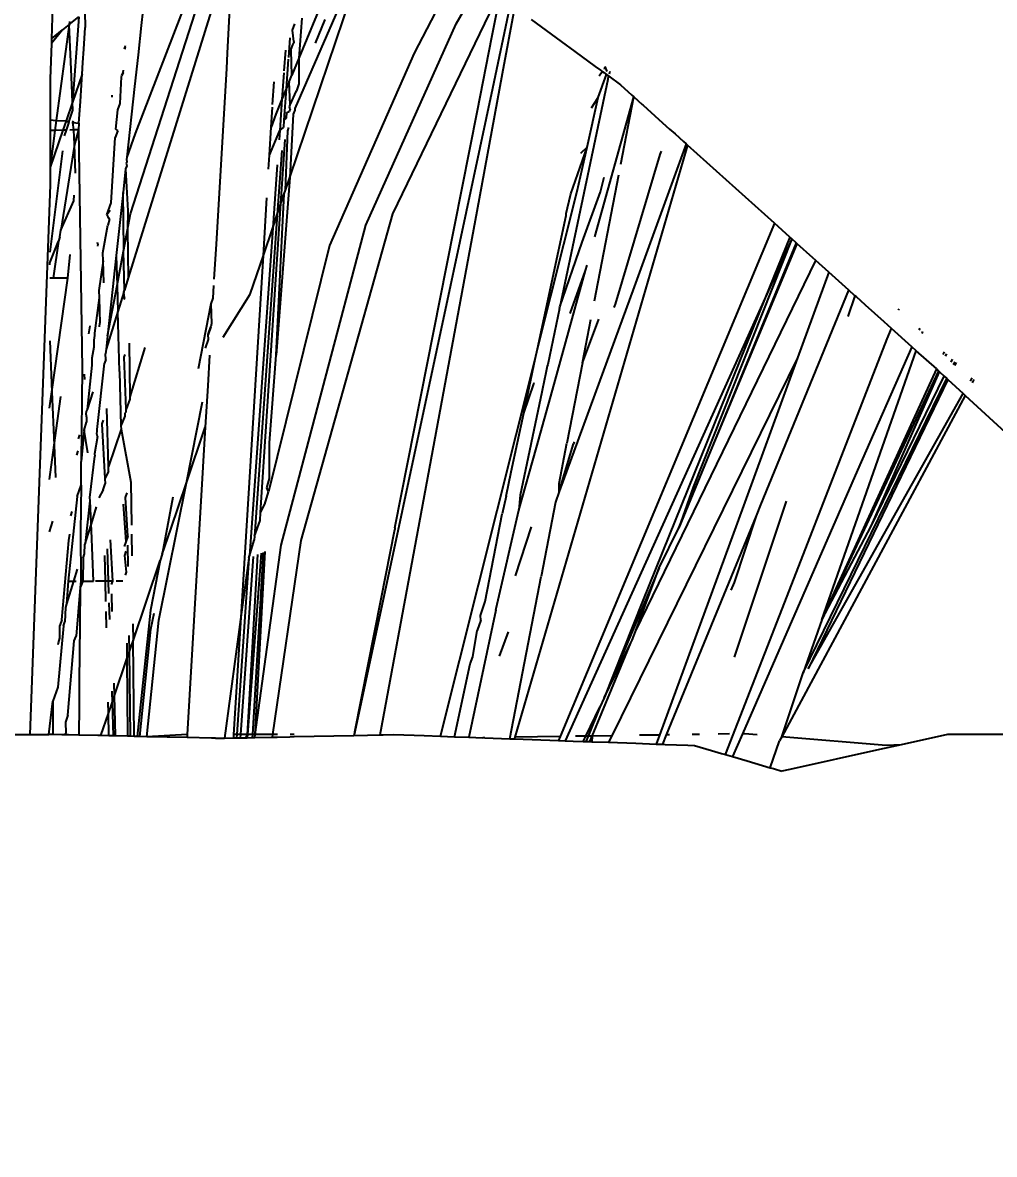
# Model space of a CAD drawing. Header units: inches. Extents: x 3324238 to 135265466, y -1036581 to 20094598.
# Drawn here: x 3355536.093 to 3355536.917, y -520118.324 to -520117.364 of the extents above; entities that cross this region are included whole.
import ezdxf

# ---------------------------------------------------------------- set-up
doc = ezdxf.new("R2010")
doc.units = ezdxf.units.IN
doc.header["$MEASUREMENT"] = 0
doc.header["$PDMODE"] = 3
doc.layers.add('dim05', color=1, linetype='Continuous', lineweight=13)
doc.styles.add('The Thakors 3 inches', font='arial.ttf', dxfattribs={"height": 3})
doc.dimstyles.new('The Thakors 3 inches', dxfattribs={"dimtxt": 3, "dimasz": 1, "dimexe": 0.179993, "dimexo": 0.0625, "dimgap": 0.089996, "dimtad": 0, "dimzin": 0, "dimdsep": 46, "dimlunit": 4, "dimtxsty": 'The Thakors 3 inches', "dimblk": 'ARCHTICK', "dimcen": 0.089996, "dimclrd": 5, "dimclre": 5, "dimclrt": 1, "dimadec": 0, "dimazin": 0, "dimtfac": 0.799988, "dimtofl": 0, "dimtmove": 1, "dimatfit": 3, "dimfxl": 1, "dimtolj": 1, "dimtzin": 0, "dimlwd": 5, "dimlwe": 13, "dimarcsym": 0})

# ---------------------------------------------------------------- blocks, each defined once
blk = doc.blocks.new('_ArchTick')
at = {"color": 0, "linetype": 'ByBlock', "const_width": 0.15}
blk.add_lwpolyline([(-0.5, -0.5), (0.5, 0.5)], dxfattribs=at)
blk = doc.blocks.new('*D189')
at = {"layer": 'Defpoints', "color": 0, "lineweight": 30, "ltscale": 4, "transparency": 16777216}
for p in [(3355520.23034, -520055.7792), (3355557.1413, -520055.7792, 0), (3355556.81506, -520121.80013, 0)]:
    blk.add_point(p, dxfattribs=at)
at = {"layer": 'dim05', "color": 5, "lineweight": 13, "ltscale": 4, "transparency": 16777216}
for p, q in [((3355557.0788, -520055.7792), (3355520.05035, -520055.7792)), ((3355556.75256, -520121.80013), (3355520.05035, -520121.80013))]:
    blk.add_line(p, q, dxfattribs=at)
at = {"layer": 'dim05', "color": 152, "lineweight": 5, "ltscale": 4, "transparency": 16777216}
for p, q in [((3355520.23034, -520055.7792), (3355520.23034, -520084.71229)), ((3355520.23034, -520121.80013), (3355520.23034, -520092.86704))]:
    blk.add_line(p, q, dxfattribs=at)
for p, rotation in [((3355520.23034, -520055.7792), 90), ((3355520.23034, -520121.80013), 270)]:
    blk.add_blockref('_ArchTick', p, dxfattribs=dict(at, rotation=rotation))
at = {"layer": 'dim05', "color": 1, "lineweight": 5, "ltscale": 4, "transparency": 16777216, "insert": (3355520.23034, -520088.78967), "char_height": 3, "attachment_point": 5, "rotation": 90, "style": 'The Thakors 3 inches'}
blk.add_mtext('\\A1;5\'-6"', dxfattribs=at)

msp = doc.modelspace()

# ---------------------------------------------------------------- linework, layer by layer
for p, q in [((3355536.122, -520117.21848, 0), (3355536.11703, -520117.37796, 0)), ((3355536.26933, -520117.24712, 0), (3355536.18791, -520117.45813, 0)), ((3355536.36255, -520117.30777, 0), (3355536.32672, -520117.39446, 0)), ((3355536.26309, -520117.31995, 0), (3355536.18206, -520117.58069, 0)), ((3355536.26948, -520117.32079, 0), (3355536.26607, -520117.39, 0)), ((3355536.46274, -520117.31672, 0), (3355536.42454, -520117.39006, 0)), ((3355536.46025, -520117.36528, 0), (3355536.48043, -520117.32969, 0)), ((3355536.19651, -520117.33516, 0), (3355536.1931, -520117.3665, 0)), ((3355536.31904, -520117.49565, 0), (3355536.37287, -520117.33648, 0)), ((3355536.36453, -520117.34189, 0), (3355536.32349, -520117.43702, 0)), ((3355536.18406, -520117.52642, 0), (3355536.24124, -520117.34803, 0)), ((3355536.49238, -520117.34803, 0), (3355536.40625, -520117.52642, 0)), ((3355536.50545, -520117.35158, 0), (3355536.49088, -520117.42009, 0)), ((3355536.49952, -520117.40741, 0), (3355536.5099, -520117.35129, 0)), ((3355536.13192, -520117.3659, 0), (3355536.14025, -520117.35916, 0)), ((3355536.14025, -520117.35916, 0), (3355536.13485, -520117.4316, 0)), ((3355536.14526, -520117.35511, 0), (3355536.14566, -520117.36831, 0)), ((3355536.32932, -520117.36028, 0), (3355536.32672, -520117.39446, 0)), ((3355536.34096, -520117.38147, 0), (3355536.34911, -520117.36164, 0)), ((3355536.49044, -520117.37665, 0), (3355536.49465, -520117.35529, 0)), ((3355536.52379, -520117.36147, 0), (3355536.54932, -520117.38018, 0)), ((3355536.12635, -520117.37041, 0), (3355536.1169, -520117.38185, 0)), ((3355536.11703, -520117.37796, 0), (3355536.12635, -520117.37041, 0)), ((3355536.13192, -520117.3659, 0), (3355536.12109, -520117.44718, 0)), ((3355536.13192, -520117.3659, 0), (3355536.12635, -520117.37041, 0)), ((3355536.13228, -520117.36323, 0), (3355536.13192, -520117.3659, 0)), ((3355536.13395, -520117.41028, 0), (3355536.13192, -520117.3659, 0)), ((3355536.14444, -520117.38669, 0), (3355536.14566, -520117.36831, 0)), ((3355536.1931, -520117.3665, 0), (3355536.19038, -520117.39157, 0)), ((3355536.32131, -520117.3707, 0), (3355536.32329, -520117.36515, 0)), ((3355536.32246, -520117.38009, 0), (3355536.32131, -520117.3707, 0)), ((3355536.38351, -520117.53604, 0), (3355536.46025, -520117.36528, 0)), ((3355536.1169, -520117.38185, 0), (3355536.11597, -520117.41189, 0)), ((3355536.11703, -520117.37796, 0), (3355536.1169, -520117.38185, 0)), ((3355536.31905, -520117.37703, 0), (3355536.31786, -520117.3938, 0)), ((3355536.32178, -520117.38309, 0), (3355536.3224, -520117.38122, 0)), ((3355536.32246, -520117.38009, 0), (3355536.3224, -520117.38122, 0)), ((3355536.47823, -520117.43864, 0), (3355536.49044, -520117.37665, 0)), ((3355536.54932, -520117.38018, 0), (3355536.56086, -520117.38864, 0)), ((3355536.14369, -520117.39808, 0), (3355536.14444, -520117.38669, 0)), ((3355536.17946, -520117.38474, 0), (3355536.17881, -520117.38665, 0)), ((3355536.17881, -520117.38665, 0), (3355536.17946, -520117.38474, 0)), ((3355536.17946, -520117.38474, 0), (3355536.17988, -520117.38354, 0)), ((3355536.19038, -520117.39157, 0), (3355536.18747, -520117.41832, 0)), ((3355536.26607, -520117.39, 0), (3355536.2653, -520117.40322, 0)), ((3355536.31534, -520117.38744, 0), (3355536.31409, -520117.40507, 0)), ((3355536.32017, -520117.38797, 0), (3355536.32026, -520117.38666, 0)), ((3355536.32087, -520117.40863, 0), (3355536.32017, -520117.38797, 0)), ((3355536.32026, -520117.38666, 0), (3355536.32178, -520117.38309, 0)), ((3355536.42454, -520117.39006, 0), (3355536.3527, -520117.55324, 0)), ((3355536.56086, -520117.38864, 0), (3355536.57816, -520117.40132, 0)), ((3355536.14304, -520117.40786, 0), (3355536.14369, -520117.39808, 0)), ((3355536.31776, -520117.39529, 0), (3355536.31598, -520117.42046, 0)), ((3355536.32672, -520117.39446, 0), (3355536.32087, -520117.40863, 0)), ((3355536.32672, -520117.39446, 0), (3355536.32668, -520117.41623, 0)), ((3355536.57816, -520117.40132, 0), (3355536.58266, -520117.40462, 0)), ((3355536.13485, -520117.4316, 0), (3355536.13395, -520117.41028, 0)), ((3355536.14304, -520117.40786, 0), (3355536.13485, -520117.4316, 0)), ((3355536.14244, -520117.41689, 0), (3355536.14304, -520117.40786, 0)), ((3355536.17532, -520117.43282, 0), (3355536.17632, -520117.41018, 0)), ((3355536.17632, -520117.41018, 0), (3355536.17675, -520117.40907, 0)), ((3355536.17776, -520117.40645, 0), (3355536.17675, -520117.40907, 0)), ((3355536.17675, -520117.40907, 0), (3355536.17776, -520117.40645, 0)), ((3355536.17776, -520117.40645, 0), (3355536.17795, -520117.40438, 0)), ((3355536.2653, -520117.40322, 0), (3355536.25656, -520117.55202, 0)), ((3355536.31396, -520117.4068, 0), (3355536.31238, -520117.42916, 0)), ((3355536.31842, -520117.41455, 0), (3355536.32087, -520117.40863, 0)), ((3355536.47792, -520117.52425, 0), (3355536.49952, -520117.40741, 0)), ((3355536.58067, -520117.42758, 0), (3355536.58756, -520117.40821, 0)), ((3355536.58154, -520117.40927, 0), (3355536.58393, -520117.40555, 0)), ((3355536.58266, -520117.40462, 0), (3355536.58393, -520117.40555, 0)), ((3355536.58393, -520117.40555, 0), (3355536.58537, -520117.40661, 0)), ((3355536.58537, -520117.40661, 0), (3355536.58756, -520117.40821, 0)), ((3355536.58605, -520117.40359, 0), (3355536.58651, -520117.40154, 0)), ((3355536.58818, -520117.40572, 0), (3355536.58651, -520117.40154, 0)), ((3355536.58756, -520117.40821, 0), (3355536.58955, -520117.40967, 0)), ((3355536.5887, -520117.41246, 0), (3355536.58955, -520117.40967, 0)), ((3355536.58955, -520117.40967, 0), (3355536.59954, -520117.417, 0)), ((3355536.59016, -520117.40768, 0), (3355536.59085, -520117.40542, 0)), ((3355536.11597, -520117.41189, 0), (3355536.11589, -520117.44653, 0)), ((3355536.14151, -520117.43105, 0), (3355536.14244, -520117.41689, 0)), ((3355536.18747, -520117.41832, 0), (3355536.18096, -520117.4782, 0)), ((3355536.30453, -520117.43359, 0), (3355536.3057, -520117.41441, 0)), ((3355536.31598, -520117.42046, 0), (3355536.31238, -520117.42916, 0)), ((3355536.31598, -520117.42046, 0), (3355536.31411, -520117.44683, 0)), ((3355536.31842, -520117.41455, 0), (3355536.31598, -520117.42046, 0)), ((3355536.31946, -520117.4338, 0), (3355536.31842, -520117.41455, 0)), ((3355536.32668, -520117.41623, 0), (3355536.32463, -520117.42203, 0)), ((3355536.49088, -520117.42009, 0), (3355536.45792, -520117.57506, 0)), ((3355536.5887, -520117.41246, 0), (3355536.5482, -520117.60534, 0)), ((3355536.59954, -520117.417, 0), (3355536.60925, -520117.42574, 0)), ((3355536.16807, -520117.42572, 0), (3355536.16811, -520117.42729, 0)), ((3355536.31238, -520117.42916, 0), (3355536.30713, -520117.44185, 0)), ((3355536.31238, -520117.42916, 0), (3355536.3105, -520117.4556, 0)), ((3355536.31946, -520117.4338, 0), (3355536.32463, -520117.42203, 0)), ((3355536.57119, -520117.46982, 0), (3355536.58067, -520117.42758, 0)), ((3355536.57502, -520117.43638, 0), (3355536.58067, -520117.42758, 0)), ((3355536.57787, -520117.54591, 0), (3355536.61083, -520117.42723, 0)), ((3355536.59979, -520117.48435, 0), (3355536.61083, -520117.42723, 0)), ((3355536.60925, -520117.42574, 0), (3355536.61083, -520117.42723, 0)), ((3355536.61083, -520117.42723, 0), (3355536.61789, -520117.43351, 0)), ((3355536.13485, -520117.4316, 0), (3355536.12937, -520117.4475, 0)), ((3355536.13174, -520117.44851, 0), (3355536.13514, -520117.43846, 0)), ((3355536.13514, -520117.43846, 0), (3355536.13485, -520117.4316, 0)), ((3355536.14028, -520117.44957, 0), (3355536.14151, -520117.43105, 0)), ((3355536.17166, -520117.45446, 0), (3355536.17338, -520117.43814, 0)), ((3355536.17338, -520117.43814, 0), (3355536.17532, -520117.43282, 0)), ((3355536.30334, -520117.45297, 0), (3355536.30439, -520117.43584, 0)), ((3355536.3167, -520117.44051, 0), (3355536.31847, -520117.43947, 0)), ((3355536.31927, -520117.43719, 0), (3355536.31847, -520117.43947, 0)), ((3355536.31869, -520117.43567, 0), (3355536.31946, -520117.4338, 0)), ((3355536.31927, -520117.43719, 0), (3355536.31869, -520117.43567, 0)), ((3355536.32337, -520117.43858, 0), (3355536.32194, -520117.44195, 0)), ((3355536.32349, -520117.43702, 0), (3355536.32337, -520117.43858, 0)), ((3355536.45237, -520117.56992, 0), (3355536.47823, -520117.43864, 0)), ((3355536.61789, -520117.43351, 0), (3355536.61877, -520117.43431, 0)), ((3355536.61877, -520117.43431, 0), (3355536.63206, -520117.44626, 0)), ((3355536.11589, -520117.44653, 0), (3355536.11587, -520117.45568, 0)), ((3355536.11589, -520117.44653, 0), (3355536.12109, -520117.44718, 0)), ((3355536.12109, -520117.44718, 0), (3355536.11997, -520117.45559, 0)), ((3355536.12109, -520117.44718, 0), (3355536.12937, -520117.4475, 0)), ((3355536.12937, -520117.4475, 0), (3355536.12663, -520117.45545, 0)), ((3355536.12937, -520117.4475, 0), (3355536.13174, -520117.44851, 0)), ((3355536.13174, -520117.44851, 0), (3355536.12942, -520117.45538, 0)), ((3355536.135, -520117.44891, 0), (3355536.13554, -520117.44744, 0)), ((3355536.135, -520117.44891, 0), (3355536.14028, -520117.44957, 0)), ((3355536.13588, -520117.45524, 0), (3355536.135, -520117.44891, 0)), ((3355536.30713, -520117.44185, 0), (3355536.30334, -520117.45297, 0)), ((3355536.31411, -520117.44683, 0), (3355536.31367, -520117.45306, 0)), ((3355536.31411, -520117.44683, 0), (3355536.31638, -520117.44537, 0)), ((3355536.31638, -520117.44537, 0), (3355536.3167, -520117.44051, 0)), ((3355536.32194, -520117.44195, 0), (3355536.31904, -520117.49565, 0)), ((3355536.63206, -520117.44626, 0), (3355536.64119, -520117.45447, 0)), ((3355536.12663, -520117.45545, 0), (3355536.11581, -520117.48683, 0)), ((3355536.11997, -520117.45559, 0), (3355536.11581, -520117.48683, 0)), ((3355536.11587, -520117.45568, 0), (3355536.11581, -520117.48683, 0)), ((3355536.11997, -520117.45559, 0), (3355536.11587, -520117.45568, 0)), ((3355536.12663, -520117.45545, 0), (3355536.11997, -520117.45559, 0)), ((3355536.12942, -520117.45538, 0), (3355536.12663, -520117.45545, 0)), ((3355536.12942, -520117.45538, 0), (3355536.12782, -520117.46012, 0)), ((3355536.13588, -520117.45524, 0), (3355536.13267, -520117.45531, 0)), ((3355536.13991, -520117.45515, 0), (3355536.13588, -520117.45524, 0)), ((3355536.13643, -520117.46762, 0), (3355536.13588, -520117.45524, 0)), ((3355536.13991, -520117.45515, 0), (3355536.13643, -520117.46762, 0)), ((3355536.14028, -520117.44957, 0), (3355536.13991, -520117.45515, 0)), ((3355536.13991, -520117.45515, 0), (3355536.143, -520117.65793, 0)), ((3355536.17321, -520117.45559, 0), (3355536.1709, -520117.46164, 0)), ((3355536.17321, -520117.45559, 0), (3355536.17166, -520117.45446, 0)), ((3355536.17321, -520117.45559, 0), (3355536.17166, -520117.45446, 0)), ((3355536.18791, -520117.45813, 0), (3355536.18096, -520117.4782, 0)), ((3355536.30189, -520117.47656, 0), (3355536.30334, -520117.45297, 0)), ((3355536.30189, -520117.47656, 0), (3355536.3105, -520117.4556, 0)), ((3355536.3105, -520117.4556, 0), (3355536.30994, -520117.46361, 0)), ((3355536.3105, -520117.4556, 0), (3355536.31367, -520117.45306, 0)), ((3355536.31541, -520117.50639, 0), (3355536.31749, -520117.45609, 0)), ((3355536.31749, -520117.45609, 0), (3355536.31837, -520117.45329, 0)), ((3355536.64119, -520117.45447, 0), (3355536.64578, -520117.45861, 0)), ((3355536.64578, -520117.45861, 0), (3355536.65304, -520117.46514, 0)), ((3355536.13643, -520117.46762, 0), (3355536.12491, -520117.54038, 0)), ((3355536.13749, -520117.49177, 0), (3355536.13643, -520117.46762, 0)), ((3355536.16753, -520117.51706, 0), (3355536.1709, -520117.46164, 0)), ((3355536.31161, -520117.5176, 0), (3355536.31519, -520117.4634, 0)), ((3355536.65625, -520117.46803, 0), (3355536.51001, -520117.97042, 0)), ((3355536.65525, -520117.46713, 0), (3355536.611, -520117.58836, 0)), ((3355536.65304, -520117.46514, 0), (3355536.65525, -520117.46713, 0)), ((3355536.65525, -520117.46713, 0), (3355536.65625, -520117.46803, 0)), ((3355536.73005, -520117.53443, 0), (3355536.65625, -520117.46803, 0)), ((3355536.12623, -520117.47301, 0), (3355536.11565, -520117.55885, 0)), ((3355536.30116, -520117.48844, 0), (3355536.30189, -520117.47656, 0)), ((3355536.31228, -520117.47267, 0), (3355536.30843, -520117.52702, 0)), ((3355536.55746, -520117.50934, 0), (3355536.57119, -520117.46982, 0)), ((3355536.56274, -520117.50724, 0), (3355536.57119, -520117.46982, 0)), ((3355536.57119, -520117.46982, 0), (3355536.56566, -520117.47528, 0)), ((3355536.59531, -520117.60295, 0), (3355536.63318, -520117.47592, 0)), ((3355536.63318, -520117.47592, 0), (3355536.63415, -520117.47333, 0)), ((3355536.11581, -520117.48683, 0), (3355536.11579, -520117.49566, 0)), ((3355536.1808, -520117.48565, 0), (3355536.17989, -520117.48813, 0)), ((3355536.18076, -520117.48216, 0), (3355536.18041, -520117.48334, 0)), ((3355536.18041, -520117.48334, 0), (3355536.1808, -520117.48565, 0)), ((3355536.18096, -520117.4782, 0), (3355536.18073, -520117.48033, 0)), ((3355536.18073, -520117.48033, 0), (3355536.18076, -520117.48216, 0)), ((3355536.30843, -520117.48491, 0), (3355536.30465, -520117.53819, 0)), ((3355536.11579, -520117.49566, 0), (3355536.11577, -520117.50172, 0)), ((3355536.17989, -520117.48813, 0), (3355536.17769, -520117.50833, 0)), ((3355536.17989, -520117.48813, 0), (3355536.1818, -520117.52378, 0)), ((3355536.31904, -520117.49565, 0), (3355536.30758, -520117.64639, 0)), ((3355536.31541, -520117.50639, 0), (3355536.31904, -520117.49565, 0)), ((3355536.57739, -520117.60016, 0), (3355536.59803, -520117.49344, 0)), ((3355536.58251, -520117.50771, 0), (3355536.58565, -520117.49516, 0)), ((3355536.11577, -520117.50172, 0), (3355536.09861, -520117.96809, 0)), ((3355536.31435, -520117.5095, 0), (3355536.31541, -520117.50639, 0)), ((3355536.12491, -520117.54038, 0), (3355536.13593, -520117.51537, 0)), ((3355536.13593, -520117.51537, 0), (3355536.13625, -520117.51042, 0)), ((3355536.17769, -520117.50833, 0), (3355536.17187, -520117.56185, 0)), ((3355536.17836, -520117.55655, 0), (3355536.17769, -520117.50833, 0)), ((3355536.29667, -520117.56179, 0), (3355536.29967, -520117.51274, 0)), ((3355536.30758, -520117.64639, 0), (3355536.31435, -520117.5095, 0)), ((3355536.31161, -520117.5176, 0), (3355536.31435, -520117.5095, 0)), ((3355536.52923, -520117.64098, 0), (3355536.56274, -520117.50724, 0)), ((3355536.55345, -520117.52601, 0), (3355536.55718, -520117.51062, 0)), ((3355536.55718, -520117.51062, 0), (3355536.55746, -520117.50934, 0)), ((3355536.5669, -520117.55031, 0), (3355536.58251, -520117.50771, 0)), ((3355536.16397, -520117.52734, 0), (3355536.16753, -520117.51706, 0)), ((3355536.16678, -520117.52344, 0), (3355536.16397, -520117.52734, 0)), ((3355536.1818, -520117.52378, 0), (3355536.18152, -520117.53984, 0)), ((3355536.29431, -520117.77967, 0), (3355536.31161, -520117.5176, 0)), ((3355536.30843, -520117.52702, 0), (3355536.31161, -520117.5176, 0)), ((3355536.39581, -520117.96834, 0), (3355536.47792, -520117.52425, 0)), ((3355536.55352, -520117.52773, 0), (3355536.55345, -520117.52601, 0)), ((3355536.16397, -520117.52734, 0), (3355536.1647, -520117.52905, 0)), ((3355536.1647, -520117.52905, 0), (3355536.16625, -520117.53094, 0)), ((3355536.16625, -520117.53094, 0), (3355536.1647, -520117.52905, 0)), ((3355536.16625, -520117.53094, 0), (3355536.16473, -520117.53604, 0)), ((3355536.18152, -520117.53984, 0), (3355536.18406, -520117.52642, 0)), ((3355536.30843, -520117.52702, 0), (3355536.2891, -520117.79988, 0)), ((3355536.30465, -520117.53819, 0), (3355536.30843, -520117.52702, 0)), ((3355536.40625, -520117.52642, 0), (3355536.32836, -520117.80358, 0)), ((3355536.52923, -520117.64098, 0), (3355536.55352, -520117.52773, 0)), ((3355536.73005, -520117.53443, 0), (3355536.54841, -520117.96983, 0)), ((3355536.74305, -520117.54613, 0), (3355536.73005, -520117.53443, 0)), ((3355536.12401, -520117.54601, 0), (3355536.12491, -520117.54038, 0)), ((3355536.16058, -520117.5595, 0), (3355536.16473, -520117.53604, 0)), ((3355536.17836, -520117.55655, 0), (3355536.18152, -520117.53984, 0)), ((3355536.18152, -520117.53984, 0), (3355536.18206, -520117.58069, 0)), ((3355536.30465, -520117.53819, 0), (3355536.28493, -520117.81639, 0)), ((3355536.29667, -520117.56179, 0), (3355536.30465, -520117.53819, 0)), ((3355536.31163, -520117.80735, 0), (3355536.38351, -520117.53604, 0)), ((3355536.11568, -520117.56807, 0), (3355536.12281, -520117.54951, 0)), ((3355536.12281, -520117.54951, 0), (3355536.11849, -520117.58089, 0)), ((3355536.12401, -520117.54601, 0), (3355536.12281, -520117.54951, 0)), ((3355536.15618, -520117.55201, 0), (3355536.15591, -520117.55067, 0)), ((3355536.15618, -520117.55201, 0), (3355536.15601, -520117.55379, 0)), ((3355536.25656, -520117.55202, 0), (3355536.2548, -520117.58191, 0)), ((3355536.3527, -520117.55324, 0), (3355536.30111, -520117.76233, 0)), ((3355536.5482, -520117.60534, 0), (3355536.5669, -520117.55031, 0)), ((3355536.74839, -520117.55094, 0), (3355536.64897, -520117.79288, 0)), ((3355536.64897, -520117.79288, 0), (3355536.74942, -520117.55187, 0)), ((3355536.74479, -520117.5477, 0), (3355536.66102, -520117.75836, 0)), ((3355536.74305, -520117.54613, 0), (3355536.72227, -520117.59756, 0)), ((3355536.74479, -520117.5477, 0), (3355536.72227, -520117.59756, 0)), ((3355536.74479, -520117.5477, 0), (3355536.74305, -520117.54613, 0)), ((3355536.74839, -520117.55094, 0), (3355536.74479, -520117.5477, 0)), ((3355536.74942, -520117.55187, 0), (3355536.74839, -520117.55094, 0)), ((3355536.76248, -520117.56362, 0), (3355536.74942, -520117.55187, 0)), ((3355536.13072, -520117.58089, 0), (3355536.13291, -520117.56094, 0)), ((3355536.16076, -520117.56614, 0), (3355536.16058, -520117.5595, 0)), ((3355536.17187, -520117.56185, 0), (3355536.16449, -520117.62982, 0)), ((3355536.17187, -520117.56185, 0), (3355536.17258, -520117.58708, 0)), ((3355536.17258, -520117.58708, 0), (3355536.17806, -520117.55814, 0)), ((3355536.17806, -520117.55814, 0), (3355536.17836, -520117.55655, 0)), ((3355536.17884, -520117.59107, 0), (3355536.17806, -520117.55814, 0)), ((3355536.27813, -520117.86419, 0), (3355536.29667, -520117.56179, 0)), ((3355536.28561, -520117.59449, 0), (3355536.29667, -520117.56179, 0)), ((3355536.76522, -520117.56608, 0), (3355536.76248, -520117.56362, 0)), ((3355536.11563, -520117.56955, 0), (3355536.11568, -520117.56807, 0)), ((3355536.16076, -520117.56614, 0), (3355536.15721, -520117.59148, 0)), ((3355536.16125, -520117.58495, 0), (3355536.16076, -520117.56614, 0)), ((3355536.40824, -520117.79275, 0), (3355536.45237, -520117.56992, 0)), ((3355536.56992, -520117.57452, 0), (3355536.5712, -520117.56991, 0)), ((3355536.61236, -520117.8807, 0), (3355536.76522, -520117.56608, 0)), ((3355536.77621, -520117.57597, 0), (3355536.76522, -520117.56608, 0)), ((3355536.11849, -520117.58089, 0), (3355536.11561, -520117.58089, 0)), ((3355536.11732, -520117.6773, 0), (3355536.13072, -520117.58089, 0)), ((3355536.12127, -520117.58089, 0), (3355536.11849, -520117.58089, 0)), ((3355536.12528, -520117.58089, 0), (3355536.12127, -520117.58089, 0)), ((3355536.13072, -520117.58089, 0), (3355536.12528, -520117.58089, 0)), ((3355536.18206, -520117.58069, 0), (3355536.17884, -520117.59107, 0)), ((3355536.18206, -520117.58069, 0), (3355536.17884, -520117.59107, 0)), ((3355536.45792, -520117.57506, 0), (3355536.45538, -520117.58698, 0)), ((3355536.54172, -520117.67607, 0), (3355536.56992, -520117.57452, 0)), ((3355536.55683, -520117.61087, 0), (3355536.56992, -520117.57452, 0)), ((3355536.77621, -520117.57597, 0), (3355536.74966, -520117.64858, 0)), ((3355536.79313, -520117.5912, 0), (3355536.77621, -520117.57597, 0)), ((3355536.15721, -520117.59148, 0), (3355536.15741, -520117.59765, 0)), ((3355536.16449, -520117.62982, 0), (3355536.17258, -520117.58708, 0)), ((3355536.17258, -520117.58708, 0), (3355536.1732, -520117.60922, 0)), ((3355536.17831, -520117.59276, 0), (3355536.1732, -520117.60922, 0)), ((3355536.17831, -520117.59276, 0), (3355536.17884, -520117.59107, 0)), ((3355536.17892, -520117.59724, 0), (3355536.17831, -520117.59276, 0)), ((3355536.2545, -520117.58715, 0), (3355536.25387, -520117.59785, 0)), ((3355536.45538, -520117.58698, 0), (3355536.37437, -520117.9659, 0)), ((3355536.611, -520117.58836, 0), (3355536.54763, -520117.76198, 0)), ((3355536.71861, -520117.77313, 0), (3355536.79313, -520117.5912, 0)), ((3355536.79833, -520117.59588, 0), (3355536.79313, -520117.5912, 0)), ((3355536.15741, -520117.59765, 0), (3355536.15339, -520117.6277, 0)), ((3355536.15741, -520117.59765, 0), (3355536.15809, -520117.61911, 0)), ((3355536.17892, -520117.59724, 0), (3355536.17836, -520117.5991, 0)), ((3355536.25219, -520117.60276, 0), (3355536.24132, -520117.65779, 0)), ((3355536.25387, -520117.59785, 0), (3355536.25219, -520117.60276, 0)), ((3355536.25219, -520117.60276, 0), (3355536.2526, -520117.61943, 0)), ((3355536.26251, -520117.63091, 0), (3355536.28561, -520117.59449, 0)), ((3355536.72227, -520117.59756, 0), (3355536.55254, -520117.97336, 0)), ((3355536.59425, -520117.60598, 0), (3355536.59531, -520117.60295, 0)), ((3355536.72227, -520117.59756, 0), (3355536.61847, -520117.85448, 0)), ((3355536.79833, -520117.59588, 0), (3355536.79241, -520117.61357, 0)), ((3355536.79951, -520117.59694, 0), (3355536.79833, -520117.59588, 0)), ((3355536.80717, -520117.60383, 0), (3355536.79951, -520117.59694, 0)), ((3355536.1732, -520117.60922, 0), (3355536.16325, -520117.64124, 0)), ((3355536.17462, -520117.66028, 0), (3355536.1732, -520117.60922, 0)), ((3355536.54775, -520117.60667, 0), (3355536.53788, -520117.65417, 0)), ((3355536.54775, -520117.60667, 0), (3355536.5482, -520117.60534, 0)), ((3355536.82306, -520117.61812, 0), (3355536.80717, -520117.60383, 0)), ((3355536.8353, -520117.60813, 0), (3355536.83573, -520117.60701, 0)), ((3355536.14953, -520117.62144, 0), (3355536.14831, -520117.62833, 0)), ((3355536.15781, -520117.62214, 0), (3355536.15809, -520117.61911, 0)), ((3355536.24973, -520117.62888, 0), (3355536.25203, -520117.62213, 0)), ((3355536.25203, -520117.62213, 0), (3355536.24973, -520117.62888, 0)), ((3355536.2526, -520117.61943, 0), (3355536.25203, -520117.62213, 0)), ((3355536.56721, -520117.65281, 0), (3355536.58104, -520117.61573, 0)), ((3355536.56721, -520117.65281, 0), (3355536.57433, -520117.61596, 0)), ((3355536.82924, -520117.62369, 0), (3355536.82306, -520117.61812, 0)), ((3355536.15345, -520117.62956, 0), (3355536.15277, -520117.63361, 0)), ((3355536.15339, -520117.6277, 0), (3355536.15345, -520117.62956, 0)), ((3355536.16449, -520117.62982, 0), (3355536.16325, -520117.64124, 0)), ((3355536.25011, -520117.63291, 0), (3355536.24973, -520117.62888, 0)), ((3355536.82578, -520117.63255, 0), (3355536.82924, -520117.62369, 0)), ((3355536.84643, -520117.63915, 0), (3355536.82924, -520117.62369, 0)), ((3355536.85325, -520117.62355, 0), (3355536.85254, -520117.62516, 0)), ((3355536.85531, -520117.62789, 0), (3355536.85593, -520117.62609, 0)), ((3355536.11549, -520117.63401, 0), (3355536.11732, -520117.6773, 0)), ((3355536.15297, -520117.63944, 0), (3355536.15117, -520117.64878, 0)), ((3355536.15277, -520117.63361, 0), (3355536.15297, -520117.63944, 0)), ((3355536.16325, -520117.64124, 0), (3355536.16283, -520117.64505, 0)), ((3355536.1828, -520117.63612, 0), (3355536.1834, -520117.68168, 0)), ((3355536.19621, -520117.63972, 0), (3355536.1834, -520117.68168, 0)), ((3355536.24751, -520117.64026, 0), (3355536.25011, -520117.63291, 0)), ((3355536.52705, -520117.64969, 0), (3355536.52923, -520117.64098, 0)), ((3355536.74477, -520117.84052, 0), (3355536.82578, -520117.63255, 0)), ((3355536.84643, -520117.63915, 0), (3355536.80062, -520117.74389, 0)), ((3355536.85018, -520117.64253, 0), (3355536.84643, -520117.63915, 0)), ((3355536.15117, -520117.64878, 0), (3355536.15135, -520117.65469, 0)), ((3355536.16296, -520117.64984, 0), (3355536.16195, -520117.65316, 0)), ((3355536.16296, -520117.64984, 0), (3355536.16283, -520117.64505, 0)), ((3355536.17877, -520117.64802, 0), (3355536.17959, -520117.6456, 0)), ((3355536.18023, -520117.69206, 0), (3355536.17877, -520117.64802, 0)), ((3355536.25102, -520117.64626, 0), (3355536.2495, -520117.67229, 0)), ((3355536.30195, -520117.72053, 0), (3355536.30758, -520117.64639, 0)), ((3355536.4469, -520117.96953, 0), (3355536.52705, -520117.64969, 0)), ((3355536.51755, -520117.69549, 0), (3355536.52705, -520117.64969, 0)), ((3355536.74966, -520117.64858, 0), (3355536.59216, -520117.96916, 0)), ((3355536.74966, -520117.64858, 0), (3355536.69834, -520117.7889, 0)), ((3355536.77025, -520117.87094, 0), (3355536.85018, -520117.64253, 0)), ((3355536.86767, -520117.65777, 0), (3355536.85018, -520117.64253, 0)), ((3355536.87324, -520117.64559, 0), (3355536.87425, -520117.64339, 0)), ((3355536.87599, -520117.64503, 0), (3355536.87495, -520117.64728, 0)), ((3355536.87988, -520117.65215, 0), (3355536.88103, -520117.64979, 0)), ((3355536.143, -520117.65793, 0), (3355536.14227, -520117.73642, 0)), ((3355536.15135, -520117.65469, 0), (3355536.14733, -520117.69245, 0)), ((3355536.15583, -520117.70947, 0), (3355536.16195, -520117.65316, 0)), ((3355536.17462, -520117.66028, 0), (3355536.17591, -520117.70624, 0)), ((3355536.5374, -520117.65574, 0), (3355536.53576, -520117.66419, 0)), ((3355536.53788, -520117.65417, 0), (3355536.5374, -520117.65574, 0)), ((3355536.56721, -520117.65281, 0), (3355536.55401, -520117.72105, 0)), ((3355536.77025, -520117.87094, 0), (3355536.86767, -520117.65777, 0)), ((3355536.86923, -520117.65968, 0), (3355536.77025, -520117.87094, 0)), ((3355536.812, -520117.79138, 0), (3355536.87008, -520117.66045, 0)), ((3355536.86767, -520117.65777, 0), (3355536.86923, -520117.65968, 0)), ((3355536.86923, -520117.65968, 0), (3355536.87008, -520117.66045, 0)), ((3355536.87008, -520117.66045, 0), (3355536.87405, -520117.66411, 0)), ((3355536.88199, -520117.65423, 0), (3355536.88317, -520117.65181, 0)), ((3355536.88404, -520117.65263, 0), (3355536.88285, -520117.65508, 0)), ((3355536.14518, -520117.66689, 0), (3355536.14499, -520117.66239, 0)), ((3355536.526, -520117.67065, 0), (3355536.5264, -520117.66947, 0)), ((3355536.53541, -520117.66517, 0), (3355536.53276, -520117.67771, 0)), ((3355536.53576, -520117.66419, 0), (3355536.53541, -520117.66517, 0)), ((3355536.75454, -520117.91582, 0), (3355536.87621, -520117.66609, 0)), ((3355536.87713, -520117.66694, 0), (3355536.75862, -520117.91242, 0)), ((3355536.812, -520117.79138, 0), (3355536.87405, -520117.66411, 0)), ((3355536.87405, -520117.66411, 0), (3355536.87621, -520117.66609, 0)), ((3355536.87621, -520117.66609, 0), (3355536.87713, -520117.66694, 0)), ((3355536.87713, -520117.66694, 0), (3355536.89017, -520117.67894, 0)), ((3355536.89619, -520117.66825, 0), (3355536.89772, -520117.66555, 0)), ((3355536.89912, -520117.66687, 0), (3355536.89762, -520117.66966, 0)), ((3355536.11537, -520117.69136, 0), (3355536.11732, -520117.6773, 0)), ((3355536.11732, -520117.6773, 0), (3355536.11925, -520117.72274, 0)), ((3355536.15202, -520117.67736, 0), (3355536.14733, -520117.69245, 0)), ((3355536.2495, -520117.67229, 0), (3355536.24744, -520117.70734, 0)), ((3355536.53276, -520117.67771, 0), (3355536.51436, -520117.76499, 0)), ((3355536.51755, -520117.69549, 0), (3355536.526, -520117.67065, 0)), ((3355536.52827, -520117.7245, 0), (3355536.54172, -520117.67607, 0)), ((3355536.75862, -520117.91242, 0), (3355536.89017, -520117.67894, 0)), ((3355536.89017, -520117.67894, 0), (3355536.89182, -520117.68045, 0)), ((3355536.11925, -520117.72274, 0), (3355536.12495, -520117.68122, 0)), ((3355536.18343, -520117.68349, 0), (3355536.18023, -520117.69206, 0)), ((3355536.1834, -520117.68168, 0), (3355536.18343, -520117.68349, 0)), ((3355536.23149, -520117.75449, 0), (3355536.24519, -520117.68599, 0)), ((3355536.89182, -520117.68045, 0), (3355536.73622, -520117.97003, 0)), ((3355536.89182, -520117.68045, 0), (3355536.99034, -520117.77107, 0)), ((3355536.14638, -520117.69419, 0), (3355536.14617, -520117.69618, 0)), ((3355536.14617, -520117.69618, 0), (3355536.14661, -520117.69928, 0)), ((3355536.14733, -520117.69245, 0), (3355536.14638, -520117.69419, 0)), ((3355536.16535, -520117.74082, 0), (3355536.16405, -520117.69152, 0)), ((3355536.17919, -520117.69799, 0), (3355536.17591, -520117.70624, 0)), ((3355536.18027, -520117.69431, 0), (3355536.17917, -520117.69555, 0)), ((3355536.17917, -520117.69555, 0), (3355536.17919, -520117.69799, 0)), ((3355536.18027, -520117.69431, 0), (3355536.18023, -520117.69206, 0)), ((3355536.50686, -520117.74535, 0), (3355536.51755, -520117.69549, 0)), ((3355536.14473, -520117.70991, 0), (3355536.14678, -520117.70315, 0)), ((3355536.14661, -520117.69928, 0), (3355536.14678, -520117.70315, 0)), ((3355536.16072, -520117.70137, 0), (3355536.15969, -520117.70443, 0)), ((3355536.15969, -520117.70443, 0), (3355536.1623, -520117.75082, 0)), ((3355536.17591, -520117.70624, 0), (3355536.17598, -520117.70897, 0)), ((3355536.23149, -520117.75449, 0), (3355536.24744, -520117.70734, 0)), ((3355536.24744, -520117.70734, 0), (3355536.23213, -520117.96809, 0)), ((3355536.14069, -520117.71382, 0), (3355536.13964, -520117.71721, 0)), ((3355536.14473, -520117.70991, 0), (3355536.14227, -520117.73642, 0)), ((3355536.14792, -520117.72914, 0), (3355536.14473, -520117.70991, 0)), ((3355536.156, -520117.71531, 0), (3355536.15359, -520117.73005, 0)), ((3355536.15545, -520117.713, 0), (3355536.15587, -520117.7108, 0)), ((3355536.156, -520117.71531, 0), (3355536.15545, -520117.713, 0)), ((3355536.15587, -520117.7108, 0), (3355536.15583, -520117.70947, 0)), ((3355536.17598, -520117.70897, 0), (3355536.16535, -520117.74082, 0)), ((3355536.17598, -520117.70897, 0), (3355536.18437, -520117.75416, 0)), ((3355536.11524, -520117.7519, 0), (3355536.11925, -520117.72274, 0)), ((3355536.11925, -520117.72274, 0), (3355536.1204, -520117.74998, 0)), ((3355536.13938, -520117.72751, 0), (3355536.13828, -520117.73114, 0)), ((3355536.30175, -520117.7508, 0), (3355536.30195, -520117.72053, 0)), ((3355536.5134, -520117.77793, 0), (3355536.52827, -520117.7245, 0)), ((3355536.54742, -520117.75513, 0), (3355536.55401, -520117.72105, 0)), ((3355536.54763, -520117.76198, 0), (3355536.55966, -520117.72152, 0)), ((3355536.56033, -520117.7197, 0), (3355536.55966, -520117.72152, 0)), ((3355536.14208, -520117.75645, 0), (3355536.14227, -520117.73642, 0)), ((3355536.14958, -520117.76697, 0), (3355536.15366, -520117.73209, 0)), ((3355536.15359, -520117.73005, 0), (3355536.15366, -520117.73209, 0)), ((3355536.16546, -520117.74499, 0), (3355536.1623, -520117.75082, 0)), ((3355536.16546, -520117.74499, 0), (3355536.16535, -520117.74082, 0)), ((3355536.50247, -520117.76582, 0), (3355536.50686, -520117.74535, 0)), ((3355536.80062, -520117.74389, 0), (3355536.70283, -520117.96747, 0)), ((3355536.13879, -520117.76618, 0), (3355536.14208, -520117.75645, 0)), ((3355536.14208, -520117.75645, 0), (3355536.14172, -520117.79622, 0)), ((3355536.16096, -520117.7604, 0), (3355536.16244, -520117.75532, 0)), ((3355536.1623, -520117.75082, 0), (3355536.16244, -520117.75532, 0)), ((3355536.18437, -520117.75416, 0), (3355536.18485, -520117.79058, 0)), ((3355536.20816, -520117.87118, 0), (3355536.23149, -520117.75449, 0)), ((3355536.21816, -520117.79391, 0), (3355536.23149, -520117.75449, 0)), ((3355536.29971, -520117.75872, 0), (3355536.30175, -520117.7508, 0)), ((3355536.54763, -520117.76198, 0), (3355536.54742, -520117.75513, 0)), ((3355536.13879, -520117.76618, 0), (3355536.13122, -520117.83802, 0)), ((3355536.16096, -520117.7604, 0), (3355536.15728, -520117.76727, 0)), ((3355536.17977, -520117.76701, 0), (3355536.18122, -520117.76298, 0)), ((3355536.29799, -520117.77277, 0), (3355536.30111, -520117.76233, 0)), ((3355536.30111, -520117.76233, 0), (3355536.29971, -520117.75872, 0)), ((3355536.50247, -520117.76582, 0), (3355536.49921, -520117.78104, 0)), ((3355536.51436, -520117.76499, 0), (3355536.5134, -520117.77793, 0)), ((3355536.54763, -520117.76198, 0), (3355536.54437, -520117.77088, 0)), ((3355536.66102, -520117.75836, 0), (3355536.64897, -520117.79288, 0)), ((3355536.14624, -520117.80344, 0), (3355536.14971, -520117.76999, 0)), ((3355536.14971, -520117.76999, 0), (3355536.14958, -520117.76697, 0)), ((3355536.15056, -520117.78927, 0), (3355536.14971, -520117.76999, 0)), ((3355536.15493, -520117.77495, 0), (3355536.15056, -520117.78927, 0)), ((3355536.17776, -520117.77265, 0), (3355536.18009, -520117.80476, 0)), ((3355536.18173, -520117.79989, 0), (3355536.17977, -520117.76701, 0)), ((3355536.21982, -520117.76664, 0), (3355536.21095, -520117.81522, 0)), ((3355536.29431, -520117.77967, 0), (3355536.29799, -520117.77277, 0)), ((3355536.54437, -520117.77088, 0), (3355536.53215, -520117.83412, 0)), ((3355536.74009, -520117.77007, 0), (3355536.69577, -520117.90263, 0)), ((3355536.71473, -520117.78259, 0), (3355536.71861, -520117.77313, 0)), ((3355536.13327, -520117.7825, 0), (3355536.13445, -520117.779, 0)), ((3355536.29385, -520117.78658, 0), (3355536.29431, -520117.77967, 0)), ((3355536.48468, -520117.8554, 0), (3355536.49921, -520117.78104, 0)), ((3355536.4941, -520117.8613, 0), (3355536.5134, -520117.77793, 0)), ((3355536.6386, -520117.96845, 0), (3355536.71473, -520117.78259, 0)), ((3355536.6961, -520117.83914, 0), (3355536.71473, -520117.78259, 0)), ((3355536.11795, -520117.78701, 0), (3355536.11515, -520117.79603, 0)), ((3355536.15056, -520117.78927, 0), (3355536.14624, -520117.80344, 0)), ((3355536.15082, -520117.79512, 0), (3355536.15056, -520117.78927, 0)), ((3355536.21095, -520117.81522, 0), (3355536.21816, -520117.79391, 0)), ((3355536.2891, -520117.79988, 0), (3355536.29385, -520117.78658, 0)), ((3355536.39662, -520117.85293, 0), (3355536.40822, -520117.79406, 0)), ((3355536.40824, -520117.79275, 0), (3355536.40822, -520117.79406, 0)), ((3355536.52381, -520117.79189, 0), (3355536.51024, -520117.83363, 0)), ((3355536.63226, -520117.82662, 0), (3355536.64897, -520117.79288, 0)), ((3355536.69834, -520117.7889, 0), (3355536.63264, -520117.96854, 0)), ((3355536.77025, -520117.87094, 0), (3355536.812, -520117.79138, 0)), ((3355536.12567, -520117.87083, 0), (3355536.13159, -520117.80358, 0)), ((3355536.13159, -520117.80358, 0), (3355536.13262, -520117.79814, 0)), ((3355536.14172, -520117.79622, 0), (3355536.14186, -520117.83802, 0)), ((3355536.14624, -520117.80344, 0), (3355536.14528, -520117.80658, 0)), ((3355536.1527, -520117.83802, 0), (3355536.15082, -520117.79512, 0)), ((3355536.16895, -520117.83802, 0), (3355536.16698, -520117.80283, 0)), ((3355536.18173, -520117.79989, 0), (3355536.18009, -520117.80476, 0)), ((3355536.18495, -520117.79807, 0), (3355536.18519, -520117.81663, 0)), ((3355536.28493, -520117.81639, 0), (3355536.28886, -520117.80327, 0)), ((3355536.2891, -520117.79988, 0), (3355536.28886, -520117.80327, 0)), ((3355536.32836, -520117.80358, 0), (3355536.30447, -520117.96809, 0)), ((3355536.14505, -520117.81488, 0), (3355536.14528, -520117.80658, 0)), ((3355536.16421, -520117.8106, 0), (3355536.16508, -520117.83802, 0)), ((3355536.18009, -520117.80476, 0), (3355536.17877, -520117.80871, 0)), ((3355536.18016, -520117.81259, 0), (3355536.17898, -520117.81617, 0)), ((3355536.18208, -520117.82544, 0), (3355536.18183, -520117.80751, 0)), ((3355536.29649, -520117.81357, 0), (3355536.28741, -520117.96809, 0)), ((3355536.28962, -520117.96809, 0), (3355536.31163, -520117.80735, 0)), ((3355536.28962, -520117.96809, 0), (3355536.29829, -520117.81283, 0)), ((3355536.14398, -520117.81854, 0), (3355536.14356, -520117.83802, 0)), ((3355536.14398, -520117.81854, 0), (3355536.14505, -520117.81488, 0)), ((3355536.16273, -520117.83802, 0), (3355536.16223, -520117.81614, 0)), ((3355536.17898, -520117.81617, 0), (3355536.18031, -520117.83045, 0)), ((3355536.18615, -520117.88856, 0), (3355536.20921, -520117.82036, 0)), ((3355536.20921, -520117.82036, 0), (3355536.20084, -520117.86275, 0)), ((3355536.21095, -520117.81522, 0), (3355536.20921, -520117.82036, 0)), ((3355536.28427, -520117.81858, 0), (3355536.27417, -520117.96809, 0)), ((3355536.28788, -520117.8171, 0), (3355536.27718, -520117.96809, 0)), ((3355536.28427, -520117.81858, 0), (3355536.27813, -520117.86419, 0)), ((3355536.29483, -520117.81425, 0), (3355536.28315, -520117.96809, 0)), ((3355536.28315, -520117.96809, 0), (3355536.29195, -520117.81543, 0)), ((3355536.28427, -520117.81858, 0), (3355536.28493, -520117.81639, 0)), ((3355536.13879, -520117.82783, 0), (3355536.13568, -520117.83802, 0)), ((3355536.18031, -520117.83045, 0), (3355536.17945, -520117.8329, 0)), ((3355536.63226, -520117.82662, 0), (3355536.58578, -520117.93697, 0)), ((3355536.61236, -520117.8807, 0), (3355536.63226, -520117.82662, 0)), ((3355536.13568, -520117.83802, 0), (3355536.12982, -520117.85722, 0)), ((3355536.13122, -520117.83802, 0), (3355536.12982, -520117.85722, 0)), ((3355536.13122, -520117.83802, 0), (3355536.13568, -520117.83802, 0)), ((3355536.13568, -520117.83802, 0), (3355536.13785, -520117.83802, 0)), ((3355536.14186, -520117.83802, 0), (3355536.14128, -520117.84337, 0)), ((3355536.14356, -520117.83802, 0), (3355536.14128, -520117.84337, 0)), ((3355536.14356, -520117.83802, 0), (3355536.14186, -520117.83802, 0)), ((3355536.14356, -520117.83802, 0), (3355536.1527, -520117.83802, 0)), ((3355536.15682, -520117.83802, 0), (3355536.15442, -520117.83802, 0)), ((3355536.15966, -520117.83802, 0), (3355536.15682, -520117.83802, 0)), ((3355536.16273, -520117.83802, 0), (3355536.15966, -520117.83802, 0)), ((3355536.16312, -520117.85538, 0), (3355536.16273, -520117.83802, 0)), ((3355536.16508, -520117.83802, 0), (3355536.16273, -520117.83802, 0)), ((3355536.16508, -520117.83802, 0), (3355536.16542, -520117.84853, 0)), ((3355536.16895, -520117.83802, 0), (3355536.16508, -520117.83802, 0)), ((3355536.16798, -520117.84089, 0), (3355536.16895, -520117.83802, 0)), ((3355536.17764, -520117.83802, 0), (3355536.17178, -520117.83802, 0)), ((3355536.50555, -520117.97166, 0), (3355536.53215, -520117.83412, 0)), ((3355536.68844, -520117.98512, 0), (3355536.74477, -520117.84052, 0)), ((3355536.69334, -520117.84567, 0), (3355536.6961, -520117.83914, 0)), ((3355536.14128, -520117.84337, 0), (3355536.1378, -520117.88454, 0)), ((3355536.14128, -520117.84337, 0), (3355536.14098, -520117.87563, 0)), ((3355536.16858, -520117.86364, 0), (3355536.16819, -520117.84888, 0)), ((3355536.12886, -520117.86035, 0), (3355536.12819, -520117.8726, 0)), ((3355536.12982, -520117.85722, 0), (3355536.12886, -520117.86035, 0)), ((3355536.16567, -520117.85652, 0), (3355536.16612, -520117.8706, 0)), ((3355536.37437, -520117.9659, 0), (3355536.39662, -520117.85293, 0)), ((3355536.48072, -520117.86728, 0), (3355536.48468, -520117.8554, 0)), ((3355536.49377, -520117.86262, 0), (3355536.4941, -520117.8613, 0)), ((3355536.61847, -520117.85448, 0), (3355536.58578, -520117.93697, 0)), ((3355536.12567, -520117.87083, 0), (3355536.12418, -520117.8757, 0)), ((3355536.16363, -520117.87765, 0), (3355536.16331, -520117.86368, 0)), ((3355536.20084, -520117.86275, 0), (3355536.18977, -520117.96978, 0)), ((3355536.19786, -520117.96997, 0), (3355536.20816, -520117.87118, 0)), ((3355536.20115, -520117.87873, 0), (3355536.20402, -520117.86516, 0)), ((3355536.27813, -520117.86419, 0), (3355536.26372, -520117.97122, 0)), ((3355536.27176, -520117.96809, 0), (3355536.27813, -520117.86419, 0)), ((3355536.49377, -520117.86262, 0), (3355536.47104, -520117.97041, 0)), ((3355536.48117, -520117.87105, 0), (3355536.47801, -520117.87995, 0)), ((3355536.48117, -520117.87105, 0), (3355536.48072, -520117.86728, 0)), ((3355536.77025, -520117.87094, 0), (3355536.75454, -520117.91582, 0)), ((3355536.12723, -520117.87588, 0), (3355536.12231, -520117.92793, 0)), ((3355536.12419, -520117.8863, 0), (3355536.12418, -520117.8757, 0)), ((3355536.12723, -520117.87588, 0), (3355536.12819, -520117.8726, 0)), ((3355536.14098, -520117.87563, 0), (3355536.14055, -520117.92273, 0)), ((3355536.18596, -520117.87432, 0), (3355536.18615, -520117.88856, 0)), ((3355536.19185, -520117.96983, 0), (3355536.20115, -520117.87873, 0)), ((3355536.47416, -520117.90228, 0), (3355536.47801, -520117.87995, 0)), ((3355536.50423, -520117.88087, 0), (3355536.49667, -520117.90157, 0)), ((3355536.60943, -520117.88809, 0), (3355536.61236, -520117.8807, 0)), ((3355536.12263, -520117.89164, 0), (3355536.12297, -520117.89047, 0)), ((3355536.12297, -520117.89047, 0), (3355536.12419, -520117.8863, 0)), ((3355536.13081, -520117.95178, 0), (3355536.13637, -520117.88855, 0)), ((3355536.13637, -520117.88855, 0), (3355536.1378, -520117.88454, 0)), ((3355536.18082, -520117.89066, 0), (3355536.18093, -520117.90399, 0)), ((3355536.18308, -520117.89763, 0), (3355536.18289, -520117.88407, 0)), ((3355536.18308, -520117.89763, 0), (3355536.18615, -520117.88856, 0)), ((3355536.18723, -520117.96972, 0), (3355536.18615, -520117.88856, 0)), ((3355536.57539, -520117.96942, 0), (3355536.60841, -520117.8902, 0)), ((3355536.58578, -520117.93697, 0), (3355536.60841, -520117.8902, 0)), ((3355536.60841, -520117.8902, 0), (3355536.60943, -520117.88809, 0)), ((3355536.18093, -520117.90399, 0), (3355536.18308, -520117.89763, 0)), ((3355536.18408, -520117.96965, 0), (3355536.18308, -520117.89763, 0)), ((3355536.17046, -520117.93495, 0), (3355536.18093, -520117.90399, 0)), ((3355536.18093, -520117.90399, 0), (3355536.18148, -520117.96959, 0)), ((3355536.45869, -520117.96996, 0), (3355536.47195, -520117.90822, 0)), ((3355536.47195, -520117.90822, 0), (3355536.47416, -520117.90228, 0)), ((3355536.73622, -520117.97003, 0), (3355536.75454, -520117.91582, 0)), ((3355536.12231, -520117.92793, 0), (3355536.11807, -520117.93978, 0)), ((3355536.14055, -520117.92273, 0), (3355536.14044, -520117.93388, 0)), ((3355536.17046, -520117.93495, 0), (3355536.17018, -520117.92448, 0)), ((3355536.14044, -520117.93388, 0), (3355536.14035, -520117.94353, 0)), ((3355536.16806, -520117.93123, 0), (3355536.16838, -520117.94111, 0)), ((3355536.16838, -520117.94111, 0), (3355536.17046, -520117.93495, 0)), ((3355536.17136, -520117.96936, 0), (3355536.17046, -520117.93495, 0)), ((3355536.58578, -520117.93697, 0), (3355536.58191, -520117.94496, 0)), ((3355536.11478, -520117.96809, 0), (3355536.11807, -520117.93978, 0)), ((3355536.11807, -520117.93978, 0), (3355536.11803, -520117.96813, 0)), ((3355536.14035, -520117.94353, 0), (3355536.14012, -520117.96864, 0)), ((3355536.16528, -520117.95025, 0), (3355536.16507, -520117.94075, 0)), ((3355536.16528, -520117.95025, 0), (3355536.16838, -520117.94111, 0)), ((3355536.16838, -520117.94111, 0), (3355536.16928, -520117.96931, 0)), ((3355536.57004, -520117.9695, 0), (3355536.58191, -520117.94496, 0)), ((3355536.58191, -520117.94496, 0), (3355536.57209, -520117.96947, 0)), ((3355536.13081, -520117.95178, 0), (3355536.12887, -520117.95756, 0)), ((3355536.12887, -520117.95756, 0), (3355536.12922, -520117.96709, 0)), ((3355536.15892, -520117.96907, 0), (3355536.16528, -520117.95025, 0)), ((3355536.16571, -520117.96923, 0), (3355536.16528, -520117.95025, 0)), ((3355536.12922, -520117.96709, 0), (3355536.1277, -520117.96835, 0)), ((3355536.12908, -520117.96838, 0), (3355536.12922, -520117.96709, 0)), ((3355536.37437, -520117.9659, 0), (3355536.37347, -520117.96883, 0)), ((3355536.69193, -520117.96764, 0), (3355536.68247, -520117.96778, 0)), ((3355536.70283, -520117.96747, 0), (3355536.69435, -520117.98685, 0)), ((3355536.70478, -520117.96744, 0), (3355536.70283, -520117.96747, 0)), ((3355536.71543, -520117.96832, 0), (3355536.70478, -520117.96744, 0)), ((3355536.08628, -520117.96809, 0), (3355536.0957, -520117.96809, 0)), ((3355536.0957, -520117.96809, 0), (3355536.09861, -520117.96809, 0)), ((3355536.09861, -520117.96809, 0), (3355536.11478, -520117.96809, 0)), ((3355536.11636, -520117.96809, 0), (3355536.11478, -520117.96809, 0)), ((3355536.11803, -520117.96813, 0), (3355536.11636, -520117.96809, 0)), ((3355536.1258, -520117.96831, 0), (3355536.11803, -520117.96813, 0)), ((3355536.1277, -520117.96835, 0), (3355536.1258, -520117.96831, 0)), ((3355536.12908, -520117.96838, 0), (3355536.1277, -520117.96835, 0)), ((3355536.13155, -520117.96844, 0), (3355536.12908, -520117.96838, 0)), ((3355536.14012, -520117.96864, 0), (3355536.13155, -520117.96844, 0)), ((3355536.15618, -520117.96901, 0), (3355536.14012, -520117.96864, 0)), ((3355536.15892, -520117.96907, 0), (3355536.15618, -520117.96901, 0)), ((3355536.16571, -520117.96923, 0), (3355536.15892, -520117.96907, 0)), ((3355536.16928, -520117.96931, 0), (3355536.16571, -520117.96923, 0)), ((3355536.17136, -520117.96936, 0), (3355536.16928, -520117.96931, 0)), ((3355536.18148, -520117.96959, 0), (3355536.17136, -520117.96936, 0)), ((3355536.18408, -520117.96965, 0), (3355536.18148, -520117.96959, 0)), ((3355536.18723, -520117.96972, 0), (3355536.18408, -520117.96965, 0)), ((3355536.18977, -520117.96978, 0), (3355536.18723, -520117.96972, 0)), ((3355536.19185, -520117.96983, 0), (3355536.18977, -520117.96978, 0)), ((3355536.19786, -520117.96997, 0), (3355536.19185, -520117.96983, 0)), ((3355536.23213, -520117.96809, 0), (3355536.19786, -520117.96997, 0)), ((3355536.23197, -520117.97076, 0), (3355536.19786, -520117.96997, 0)), ((3355536.23213, -520117.96809, 0), (3355536.23197, -520117.97076, 0)), ((3355536.25264, -520117.97124, 0), (3355536.23197, -520117.97076, 0)), ((3355536.25601, -520117.97131, 0), (3355536.25264, -520117.97124, 0)), ((3355536.25601, -520117.97131, 0), (3355536.25778, -520117.97135, 0)), ((3355536.25778, -520117.97135, 0), (3355536.26372, -520117.97122, 0)), ((3355536.26372, -520117.97122, 0), (3355536.27158, -520117.97105, 0)), ((3355536.27158, -520117.97105, 0), (3355536.27176, -520117.96809, 0)), ((3355536.27158, -520117.97105, 0), (3355536.27397, -520117.971, 0)), ((3355536.27417, -520117.96809, 0), (3355536.27176, -520117.96809, 0)), ((3355536.27417, -520117.96809, 0), (3355536.27397, -520117.971, 0)), ((3355536.27397, -520117.971, 0), (3355536.27698, -520117.97094, 0)), ((3355536.27718, -520117.96809, 0), (3355536.27417, -520117.96809, 0)), ((3355536.27718, -520117.96809, 0), (3355536.27698, -520117.97094, 0)), ((3355536.27698, -520117.97094, 0), (3355536.28169, -520117.97083, 0)), ((3355536.28315, -520117.96809, 0), (3355536.27718, -520117.96809, 0)), ((3355536.28169, -520117.97083, 0), (3355536.28315, -520117.96809, 0)), ((3355536.28169, -520117.97083, 0), (3355536.28294, -520117.97081, 0)), ((3355536.28315, -520117.96809, 0), (3355536.28294, -520117.97081, 0)), ((3355536.28294, -520117.97081, 0), (3355536.28725, -520117.97071, 0)), ((3355536.28741, -520117.96809, 0), (3355536.28315, -520117.96809, 0)), ((3355536.28741, -520117.96809, 0), (3355536.28725, -520117.97071, 0)), ((3355536.28725, -520117.97071, 0), (3355536.28947, -520117.97066, 0)), ((3355536.28962, -520117.96809, 0), (3355536.28741, -520117.96809, 0)), ((3355536.28947, -520117.97066, 0), (3355536.28962, -520117.96809, 0)), ((3355536.28947, -520117.97066, 0), (3355536.30415, -520117.97034, 0)), ((3355536.30447, -520117.96809, 0), (3355536.28962, -520117.96809, 0)), ((3355536.30447, -520117.96809, 0), (3355536.30415, -520117.97034, 0)), ((3355536.30415, -520117.97034, 0), (3355536.3083, -520117.97025, 0)), ((3355536.30856, -520117.96809, 0), (3355536.30447, -520117.96809, 0)), ((3355536.3083, -520117.97025, 0), (3355536.31921, -520117.97001, 0)), ((3355536.31921, -520117.97001, 0), (3355536.32267, -520117.96994, 0)), ((3355536.3229, -520117.96824, 0), (3355536.3195, -520117.96815, 0)), ((3355536.32267, -520117.96994, 0), (3355536.37347, -520117.96883, 0)), ((3355536.37347, -520117.96883, 0), (3355536.38506, -520117.96858, 0)), ((3355536.38506, -520117.96858, 0), (3355536.39581, -520117.96834, 0)), ((3355536.39581, -520117.96834, 0), (3355536.39694, -520117.96832, 0)), ((3355536.39694, -520117.96832, 0), (3355536.39822, -520117.96829, 0)), ((3355536.39822, -520117.96829, 0), (3355536.40734, -520117.96809, 0)), ((3355536.40734, -520117.96809, 0), (3355536.43316, -520117.96903, 0)), ((3355536.43316, -520117.96903, 0), (3355536.4469, -520117.96953, 0)), ((3355536.4469, -520117.96953, 0), (3355536.45869, -520117.96996, 0)), ((3355536.45869, -520117.96996, 0), (3355536.47104, -520117.97041, 0)), ((3355536.47104, -520117.97041, 0), (3355536.48284, -520117.97083, 0)), ((3355536.48443, -520117.97089, 0), (3355536.48284, -520117.97083, 0)), ((3355536.48443, -520117.97089, 0), (3355536.50555, -520117.97166, 0)), ((3355536.50555, -520117.97166, 0), (3355536.50961, -520117.97181, 0)), ((3355536.51001, -520117.97042, 0), (3355536.50961, -520117.97181, 0)), ((3355536.50961, -520117.97181, 0), (3355536.54702, -520117.97316, 0)), ((3355536.54841, -520117.96983, 0), (3355536.51001, -520117.97042, 0)), ((3355536.54841, -520117.96983, 0), (3355536.54702, -520117.97316, 0)), ((3355536.54702, -520117.97316, 0), (3355536.55254, -520117.97336, 0)), ((3355536.55254, -520117.97336, 0), (3355536.55948, -520117.97362, 0)), ((3355536.55948, -520117.97362, 0), (3355536.5679, -520117.97392, 0)), ((3355536.57004, -520117.9695, 0), (3355536.56145, -520117.96963, 0)), ((3355536.5679, -520117.97392, 0), (3355536.57004, -520117.9695, 0)), ((3355536.5679, -520117.97392, 0), (3355536.57018, -520117.974, 0)), ((3355536.57209, -520117.96947, 0), (3355536.57004, -520117.9695, 0)), ((3355536.57209, -520117.96947, 0), (3355536.57018, -520117.974, 0)), ((3355536.57018, -520117.974, 0), (3355536.57343, -520117.97412, 0)), ((3355536.57539, -520117.96942, 0), (3355536.57209, -520117.96947, 0)), ((3355536.57343, -520117.97412, 0), (3355536.57539, -520117.96942, 0)), ((3355536.57343, -520117.97412, 0), (3355536.57519, -520117.97419, 0)), ((3355536.57539, -520117.96942, 0), (3355536.57519, -520117.97419, 0)), ((3355536.57519, -520117.97419, 0), (3355536.58944, -520117.9747, 0)), ((3355536.59216, -520117.96916, 0), (3355536.57539, -520117.96942, 0)), ((3355536.59216, -520117.96916, 0), (3355536.58944, -520117.9747, 0)), ((3355536.58944, -520117.9747, 0), (3355536.61239, -520117.97554, 0)), ((3355536.61239, -520117.97554, 0), (3355536.62985, -520117.97617, 0)), ((3355536.63264, -520117.96854, 0), (3355536.61549, -520117.9688, 0)), ((3355536.63264, -520117.96854, 0), (3355536.62985, -520117.97617, 0)), ((3355536.62985, -520117.97617, 0), (3355536.63536, -520117.97637, 0)), ((3355536.63536, -520117.97637, 0), (3355536.6386, -520117.96845, 0)), ((3355536.63536, -520117.97637, 0), (3355536.63752, -520117.97645, 0)), ((3355536.63752, -520117.97645, 0), (3355536.65654, -520117.97714, 0)), ((3355536.64095, -520117.96841, 0), (3355536.6386, -520117.96845, 0)), ((3355536.65654, -520117.97714, 0), (3355536.6623, -520117.97744, 0)), ((3355536.66651, -520117.96802, 0), (3355536.66018, -520117.96812, 0)), ((3355536.7264, -520117.99626, 0), (3355536.73437, -520117.97347, 0)), ((3355536.73622, -520117.97003, 0), (3355536.73437, -520117.97347, 0)), ((3355536.82479, -520117.97734, 0), (3355536.73622, -520117.97003, 0)), ((3355536.83759, -520117.97676, 0), (3355536.81924, -520117.98083, 0)), ((3355536.83759, -520117.97676, 0), (3355536.82479, -520117.97734, 0)), ((3355536.87667, -520117.96809, 0), (3355536.83759, -520117.97676, 0)), ((3355537.04768, -520117.96809, 0), (3355536.87667, -520117.96809, 0)), ((3355536.6623, -520117.97744, 0), (3355536.67656, -520117.98163, 0)), ((3355536.67656, -520117.98163, 0), (3355536.68507, -520117.98413, 0)), ((3355536.68507, -520117.98413, 0), (3355536.68844, -520117.98512, 0)), ((3355536.68844, -520117.98512, 0), (3355536.69435, -520117.98685, 0)), ((3355536.69435, -520117.98685, 0), (3355536.70699, -520117.99056, 0)), ((3355536.81924, -520117.98083, 0), (3355536.74315, -520117.99771, 0)), ((3355536.70699, -520117.99056, 0), (3355536.7264, -520117.99626, 0)), ((3355536.7264, -520117.99626, 0), (3355536.72921, -520117.99708, 0)), ((3355536.72921, -520117.99708, 0), (3355536.73643, -520117.9992, 0)), ((3355536.74315, -520117.99771, 0), (3355536.73643, -520117.9992, 0))]:
    msp.add_line(p, q)

# ---------------------------------------------------------------- dimensions: what is measured, and where the dimension line sits
at = {"layer": 'dim05', "lineweight": 5, "ltscale": 4}
dim = msp.add_linear_dim(base=(3355520.23034, -520055.7792), p1=(3355556.81506, -520121.80013, 0), p2=(3355557.1413, -520055.7792, 0), angle=90, dimstyle='The Thakors 3 inches', override={"dimtxt": 32, "dimdec": 0, "dimclrd": 152}, dxfattribs=at)
dim.commit()
dim.dimension.update_dxf_attribs({"geometry": '*D189', "text_midpoint": (3355520.23034, -520088.78967)})

doc.saveas('drawing.dxf')
